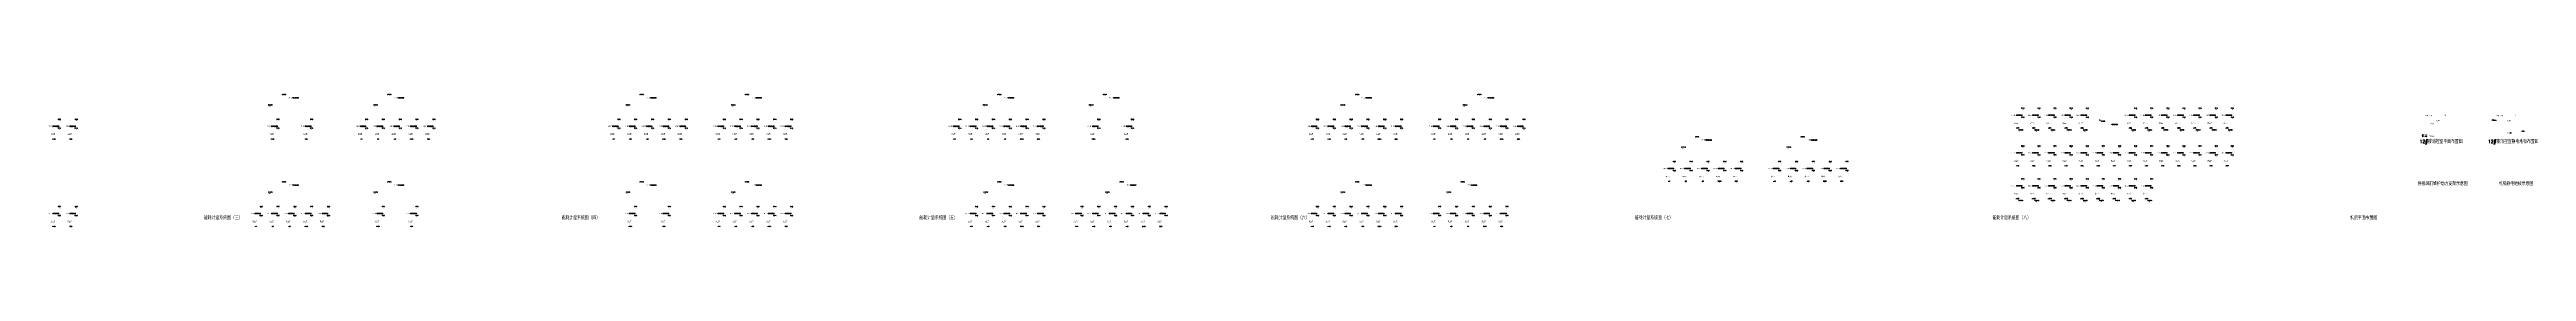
# Model space of a CAD drawing. Extents: x 2114868 to 5528286, y 1846921 to 2016792.
# Drawn here: x 4679617 to 5528286, y 1849002 to 1894577 of the extents above; entities that cross this region are included whole.
import ezdxf
from ezdxf.enums import TextEntityAlignment as Align

# ---------------------------------------------------------------- set-up
doc = ezdxf.new("R2010")
doc.units = 0
doc.header["$LTSCALE"] = 1000
doc.header["$MEASUREMENT"] = 0
for name, color, linetype in [('PUB_TITLE', 4, 'Continuous'), ('TEL_LEAD', 3, 'Continuous'), ('文字', 165, 'Continuous'), ('电气系统图', 7, 'Continuous')]:
    doc.layers.add(name, color=color, linetype=linetype)
doc.styles.add('_HZTXT', font='SIMPLEX', dxfattribs={"width": 0.8, "bigfont": 'HZTXT'})
doc.styles.add('_TEL_DIM', font='SIMPLEX', dxfattribs={"width": 0.8, "height": 3.5, "bigfont": 'HZTXT'})
doc.styles.add('HZTXT', font='SIMPLEX.shx', dxfattribs={"width": 0.8, "height": 2500, "bigfont": 'HZTXT.shx'})

msp = doc.modelspace()

# ---------------------------------------------------------------- texts
at = {"layer": 'PUB_TITLE', "color": 1, "style": 'HZTXT', "width": 0.8}
msp.add_text('操作台', height=406.2, dxfattribs=at).set_placement((5495285, 1884161))
at = {"layer": 'PUB_TITLE', "style": 'HZTXT', "width": 0.8}
for s, height, p in [('12#楼消控室平面布置图', 1218.75, (5491705, 1877703)), ('12#楼消控室静电地板布置图', 1218.75, (5515093, 1877703)), ('拼接屏前维护动力支架示意图', 1218.75, (5491011, 1863224)), ('机房静电地板示意图', 1218.8, (5518766, 1863224)), ('能耗计量系统图（三）', 1218.8, (4732534, 1851473)), ('能耗计量系统图（四）', 1218.8, (4855098, 1851473)), ('能耗计量系统图（五）', 1218.8, (4977663, 1851473)), ('能耗计量系统图（六）', 1218.8, (5098144, 1851473)), ('能耗计量系统图（七）', 1218.8, (5222792, 1851473)), ('能耗计量系统图（八）', 1218.8, (5345356, 1851473)), ('机房平面布置图', 1218.8, (5467921, 1851473))]:
    msp.add_text(s, height=height, dxfattribs=at).set_placement(p)
at = {"layer": 'TEL_LEAD', "color": 7, "style": '_TEL_DIM'}
for s, height, width, p in [('静电地板', 200, 0.8, (5516461, 1885793)), ('600*600*200', 200, 0.64, (5516461, 1885513)), ('46', 350, 0.64, (5492515, 1880415)), ('12', 350, 0.64, (5492515, 1879925)), ('台（', 350, 0.8, (5492891, 1879925)), ('寸拼接屏', 350, 0.8, (5492941, 1880415)), ('4*3', 350, 0.64, (5493451, 1879925)), ('），电视墙安装', 350, 0.8, (5494048, 1879925)), ('接地紫铜排', 200, 0.8, (5521769, 1881168)), ('40*4', 200, 0.64, (5522569, 1881168)), ('接地线BVR25', 200, 0.8, (5526113, 1881730))]:
    msp.add_text(s, height=height, dxfattribs=dict(at, width=width)).set_placement(p)
at = {"layer": '文字', "color": 7, "linetype": 'Continuous', "style": '_HZTXT', "width": 0.8}
for s, p in [('强电', (5493598, 1886964)), ('水井', (5499947, 1887139)), ('强电', (5517931, 1886964)), ('水井', (5524281, 1887139))]:
    msp.add_text(s, height=400, dxfattribs=at).set_placement(p)
for s, rotation, p in [('弱电', 359.951478, (5495092, 1886947)), ('消控室', 359.999667, (5497232, 1885110)), ('弱电', 359.951478, (5519425, 1886947)), ('消控室', 359.999667, (5521565, 1885110))]:
    msp.add_text(s, height=400, rotation=rotation, dxfattribs=at).set_placement(p)
at = {"layer": '电气系统图', "style": '_TEL_DIM', "width": 0.6}
for s, p in [('UTP4CAT6', (4759306, 1894307)), ('UTP4CAT6', (4795410, 1894307)), ('UTP4CAT6', (4881871, 1894307)), ('UTP4CAT6', (4917975, 1894307)), ('UTP4CAT6', (5004435, 1894307)), ('UTP4CAT6', (5040539, 1894307)), ('UTP4CAT6', (5127000, 1894307)), ('UTP4CAT6', (5168871, 1894307)), ('BV*1.5', (4682540, 1885809)), ('（余同）', (4682573, 1885380)), ('BV*1.5', (4688308, 1885809)), ('（余同）', (4688341, 1885380)), ('RVVP4*1.0', (4754556, 1890745)), ('（余同）', (4754589, 1890316)), ('BV*1.5', (4757465, 1885809)), ('（余同）', (4757498, 1885380)), ('BV*1.5', (4769000, 1885809)), ('（余同）', (4769034, 1885380)), ('BV*1.5', (4787801, 1885809)), ('（余同）', (4787834, 1885380)), ('RVVP4*1.0', (4790659, 1890745)), ('（余同）', (4790693, 1890316)), ('BV*1.5', (4793569, 1885809)), ('（余同）', (4793602, 1885380)), ('BV*1.5', (4799337, 1885809)), ('（余同）', (4799370, 1885380)), ('BV*1.5', (4805104, 1885809)), ('（余同）', (4805138, 1885380)), ('BV*1.5', (4810872, 1885809)), ('（余同）', (4810906, 1885380)), ('BV*1.5', (4874262, 1885809)), ('（余同）', (4874295, 1885380)), ('RVVP4*1.0', (4877120, 1890745)), ('（余同）', (4877154, 1890316)), ('BV*1.5', (4880029, 1885809)), ('（余同）', (4880063, 1885380)), ('BV*1.5', (4885797, 1885809)), ('（余同）', (4885831, 1885380)), ('BV*1.5', (4891565, 1885809)), ('（余同）', (4891598, 1885380)), ('BV*1.5', (4897333, 1885809)), ('（余同）', (4897366, 1885380)), ('BV*1.5', (4910366, 1885809)), ('（余同）', (4910399, 1885380)), ('RVVP4*1.0', (4913224, 1890745)), ('（余同）', (4913257, 1890316)), ('BV*1.5', (4916133, 1885809)), ('（余同）', (4916167, 1885380)), ('BV*1.5', (4921901, 1885809)), ('（余同）', (4921935, 1885380)), ('BV*1.5', (4927669, 1885809)), ('（余同）', (4927702, 1885380)), ('BV*1.5', (4933437, 1885809)), ('（余同）', (4933470, 1885380)), ('BV*1.5', (4991058, 1885809)), ('（余同）', (4991092, 1885380)), ('BV*1.5', (4996826, 1885809)), ('（余同）', (4996860, 1885380)), ('RVVP4*1.0', (4999486, 1890745)), ('（余同）', (4999520, 1890316)), ('BV*1.5', (5002594, 1885809)), ('（余同）', (5002627, 1885380)), ('BV*1.5', (5008362, 1885809)), ('（余同）', (5008395, 1885380)), ('BV*1.5', (5014130, 1885809)), ('（余同）', (5014163, 1885380)), ('BV*1.5', (5019897, 1885809)), ('（余同）', (5019931, 1885380)), ('RVVP4*1.0', (5035789, 1890745)), ('（余同）', (5035822, 1890316)), ('BV*1.5', (5038698, 1885809)), ('（余同）', (5038731, 1885380)), ('BV*1.5', (5050234, 1885809)), ('（余同）', (5050267, 1885380)), ('BV*1.5', (5113623, 1885809)), ('（余同）', (5113656, 1885380)), ('BV*1.5', (5119391, 1885809)), ('（余同）', (5119424, 1885380)), ('RVVP4*1.0', (5122051, 1890745)), ('（余同）', (5122084, 1890316)), ('BV*1.5', (5125159, 1885809)), ('（余同）', (5125192, 1885380)), ('BV*1.5', (5130926, 1885809)), ('（余同）', (5130960, 1885380)), ('BV*1.5', (5136694, 1885809)), ('（余同）', (5136728, 1885380)), ('BV*1.5', (5142462, 1885809)), ('（余同）', (5142495, 1885380)), ('BV*1.5', (5155494, 1885809)), ('（余同）', (5155528, 1885380)), ('BV*1.5', (5161262, 1885809)), ('（余同）', (5161296, 1885380)), ('RVVP4*1.0', (5163922, 1890745)), ('（余同）', (5163956, 1890316)), ('BV*1.5', (5167030, 1885809)), ('（余同）', (5167063, 1885380)), ('BV*1.5', (5172798, 1885809)), ('（余同）', (5172831, 1885380)), ('BV*1.5', (5178566, 1885809)), ('（余同）', (5178599, 1885380)), ('BV*1.5', (5184333, 1885809)), ('（余同）', (5184367, 1885380)), ('BV*1.5', (5355284, 1886573)), ('BV*1.5', (5355289, 1889626)), ('（余同）', (5355317, 1886144)), ('（余同）', (5355322, 1889197)), ('BV*1.5', (5360805, 1886573)), ('BV*1.5', (5360810, 1889626)), ('（余同）', (5360838, 1886144)), ('（余同）', (5360844, 1889197)), ('BV*1.5', (5366326, 1886573)), ('BV*1.5', (5366332, 1889626)), ('（余同）', (5366360, 1886144)), ('（余同）', (5366365, 1889197)), ('BV*1.5', (5371847, 1886573)), ('BV*1.5', (5371853, 1889626)), ('（余同）', (5371881, 1886144)), ('（余同）', (5371886, 1889197)), ('BV*1.5', (5377369, 1886573)), ('BV*1.5', (5377374, 1889626)), ('（余同）', (5377402, 1886144)), ('（余同）', (5377408, 1889197)), ('*5', (5381954, 1885528)), ('UTP4CAT6', (5382578, 1885151)), ('BV*1.5', (5393933, 1886573)), ('BV*1.5', (5393938, 1889626)), ('（余同）', (5393966, 1886144)), ('（余同）', (5393971, 1889197)), ('BV*1.5', (5399454, 1886573)), ('BV*1.5', (5399459, 1889626)), ('（余同）', (5399487, 1886144)), ('（余同）', (5399493, 1889197)), ('BV*1.5', (5404975, 1886573)), ('BV*1.5', (5404980, 1889626)), ('（余同）', (5405008, 1886144)), ('（余同）', (5405014, 1889197)), ('BV*1.5', (5410496, 1886573)), ('BV*1.5', (5410502, 1889626)), ('（余同）', (5410530, 1886144)), ('（余同）', (5410535, 1889197)), ('BV*1.5', (5416018, 1886573)), ('BV*1.5', (5416023, 1889626)), ('（余同）', (5416051, 1886144)), ('（余同）', (5416056, 1889197)), ('BV*1.5', (5421539, 1886573)), ('BV*1.5', (5421544, 1889626)), ('（余同）', (5421572, 1886144)), ('（余同）', (5421578, 1889197)), ('BV*1.5', (5427060, 1886573)), ('BV*1.5', (5427065, 1889626)), ('（余同）', (5427094, 1886144)), ('（余同）', (5427099, 1889197)), ('BV*1.5', (4682534, 1882756)), ('（余同）', (4682568, 1882327)), ('BV*1.5', (4688302, 1882756)), ('（余同）', (4688336, 1882327)), ('BV*1.5', (4757459, 1882756)), ('（余同）', (4757493, 1882327)), ('BV*1.5', (4768995, 1882756)), ('（余同）', (4769029, 1882327)), ('BV*1.5', (4787796, 1882756)), ('（余同）', (4787829, 1882327)), ('BV*1.5', (4793563, 1882756)), ('（余同）', (4793597, 1882327)), ('BV*1.5', (4799331, 1882756)), ('（余同）', (4799365, 1882327)), ('BV*1.5', (4805099, 1882756)), ('（余同）', (4805132, 1882327)), ('BV*1.5', (4810867, 1882756)), ('（余同）', (4810900, 1882327)), ('BV*1.5', (4874256, 1882756)), ('（余同）', (4874290, 1882327)), ('BV*1.5', (4880024, 1882756)), ('（余同）', (4880057, 1882327)), ('BV*1.5', (4885792, 1882756)), ('（余同）', (4885825, 1882327)), ('BV*1.5', (4891560, 1882756)), ('（余同）', (4891593, 1882327)), ('BV*1.5', (4897327, 1882756)), ('（余同）', (4897361, 1882327)), ('BV*1.5', (4910360, 1882756)), ('（余同）', (4910394, 1882327)), ('BV*1.5', (4916128, 1882756)), ('（余同）', (4916161, 1882327)), ('BV*1.5', (4921896, 1882756)), ('（余同）', (4921929, 1882327)), ('BV*1.5', (4927664, 1882756)), ('（余同）', (4927697, 1882327)), ('BV*1.5', (4933431, 1882756)), ('（余同）', (4933465, 1882327)), ('BV*1.5', (4991053, 1882756)), ('（余同）', (4991086, 1882327)), ('BV*1.5', (4996821, 1882756)), ('（余同）', (4996854, 1882327)), ('BV*1.5', (5002589, 1882756)), ('（余同）', (5002622, 1882327)), ('BV*1.5', (5008356, 1882756)), ('（余同）', (5008390, 1882327)), ('BV*1.5', (5014124, 1882756)), ('（余同）', (5014158, 1882327)), ('BV*1.5', (5019892, 1882756)), ('（余同）', (5019925, 1882327)), ('BV*1.5', (5038693, 1882756)), ('（余同）', (5038726, 1882327)), ('BV*1.5', (5050228, 1882756)), ('（余同）', (5050262, 1882327)), ('BV*1.5', (5113618, 1882756)), ('（余同）', (5113651, 1882327)), ('BV*1.5', (5119385, 1882756)), ('（余同）', (5119419, 1882327)), ('BV*1.5', (5125153, 1882756)), ('（余同）', (5125187, 1882327)), ('BV*1.5', (5130921, 1882756)), ('（余同）', (5130954, 1882327)), ('BV*1.5', (5136689, 1882756)), ('（余同）', (5136722, 1882327)), ('BV*1.5', (5142457, 1882756)), ('（余同）', (5142490, 1882327)), ('BV*1.5', (5155489, 1882756)), ('（余同）', (5155522, 1882327)), ('BV*1.5', (5161257, 1882756)), ('（余同）', (5161290, 1882327)), ('BV*1.5', (5167025, 1882756)), ('（余同）', (5167058, 1882327)), ('BV*1.5', (5172792, 1882756)), ('（余同）', (5172826, 1882327)), ('BV*1.5', (5178560, 1882756)), ('（余同）', (5178594, 1882327)), ('BV*1.5', (5184328, 1882756)), ('（余同）', (5184361, 1882327)), ('RVVP4*1.0', (5238737, 1876228)), ('（余同）', (5238770, 1875800)), ('UTP4CAT6', (5243487, 1879790)), ('RVVP4*1.0', (5274841, 1876228)), ('（余同）', (5274874, 1875800)), ('UTP4CAT6', (5279591, 1879790)), ('RVVP4*1.0', (5354340, 1882156)), ('（余同）', (5354373, 1881728)), ('BV*1.5', (5355289, 1876657)), ('（余同）', (5355322, 1876228)), ('RVVP4*1.0', (5359861, 1882156)), ('（余同）', (5359894, 1881728)), ('BV*1.5', (5360810, 1876657)), ('（余同）', (5360844, 1876228)), ('RVVP4*1.0', (5365382, 1882156)), ('（余同）', (5365416, 1881728)), ('BV*1.5', (5366332, 1876657)), ('（余同）', (5366365, 1876228)), ('RVVP4*1.0', (5370903, 1882156)), ('（余同）', (5370937, 1881728)), ('BV*1.5', (5371853, 1876657)), ('（余同）', (5371886, 1876228)), ('RVVP4*1.0', (5376425, 1882156)), ('（余同）', (5376458, 1881728)), ('BV*1.5', (5377374, 1876657)), ('（余同）', (5377408, 1876228)), ('BV*1.5', (5382895, 1876657)), ('（余同）', (5382929, 1876228)), ('BV*1.5', (5388417, 1876657)), ('（余同）', (5388450, 1876228)), ('RVVP4*1.0', (5392988, 1882156)), ('（余同）', (5393022, 1881728)), ('BV*1.5', (5393938, 1876657)), ('（余同）', (5393971, 1876228)), ('RVVP4*1.0', (5398510, 1882156)), ('（余同）', (5398543, 1881728)), ('BV*1.5', (5399459, 1876657)), ('（余同）', (5399493, 1876228)), ('RVVP4*1.0', (5404031, 1882156)), ('（余同）', (5404064, 1881728)), ('BV*1.5', (5404980, 1876657)), ('（余同）', (5405014, 1876228)), ('RVVP4*1.0', (5409552, 1882156)), ('（余同）', (5409586, 1881728)), ('BV*1.5', (5410502, 1876657)), ('（余同）', (5410535, 1876228)), ('RVVP4*1.0', (5415073, 1882156)), ('（余同）', (5415107, 1881728)), ('BV*1.5', (5416023, 1876657)), ('（余同）', (5416056, 1876228)), ('RVVP4*1.0', (5420595, 1882156)), ('（余同）', (5420628, 1881728)), ('BV*1.5', (5421544, 1876657)), ('（余同）', (5421578, 1876228)), ('RVVP4*1.0', (5426116, 1882156)), ('（余同）', (5426149, 1881728)), ('BV*1.5', (5427065, 1876657)), ('（余同）', (5427099, 1876228)), ('BV*1.5', (5235873, 1868239)), ('BV*1.5', (5235878, 1871292)), ('（余同）', (5235906, 1867811)), ('（余同）', (5235912, 1870863)), ('BV*1.5', (5241641, 1868239)), ('BV*1.5', (5241646, 1871292)), ('（余同）', (5241674, 1867811)), ('（余同）', (5241679, 1870863)), ('BV*1.5', (5247408, 1868239)), ('BV*1.5', (5247414, 1871292)), ('（余同）', (5247442, 1867811)), ('（余同）', (5247447, 1870863)), ('BV*1.5', (5253176, 1868239)), ('BV*1.5', (5253182, 1871292)), ('（余同）', (5253210, 1867811)), ('（余同）', (5253215, 1870863)), ('BV*1.5', (5258944, 1868239)), ('BV*1.5', (5258949, 1871292)), ('（余同）', (5258977, 1867811)), ('（余同）', (5258983, 1870863)), ('BV*1.5', (5271977, 1868239)), ('BV*1.5', (5271982, 1871292)), ('（余同）', (5272010, 1867811)), ('（余同）', (5272015, 1870863)), ('BV*1.5', (5277744, 1868239)), ('BV*1.5', (5277750, 1871292)), ('（余同）', (5277778, 1867811)), ('（余同）', (5277783, 1870863)), ('BV*1.5', (5283512, 1868239)), ('BV*1.5', (5283518, 1871292)), ('（余同）', (5283546, 1867811)), ('（余同）', (5283551, 1870863)), ('BV*1.5', (5289280, 1868239)), ('BV*1.5', (5289285, 1871292)), ('（余同）', (5289314, 1867811)), ('（余同）', (5289319, 1870863)), ('BV*1.5', (5295048, 1868239)), ('BV*1.5', (5295053, 1871292)), ('（余同）', (5295081, 1867811)), ('（余同）', (5295087, 1870863)), ('BV*1.5', (5355284, 1873604)), ('（余同）', (5355317, 1873176)), ('BV*1.5', (5360805, 1873604)), ('（余同）', (5360838, 1873176)), ('BV*1.5', (5366326, 1873604)), ('（余同）', (5366360, 1873176)), ('BV*1.5', (5371847, 1873604)), ('（余同）', (5371881, 1873176)), ('BV*1.5', (5377369, 1873604)), ('（余同）', (5377402, 1873176)), ('BV*1.5', (5382890, 1873604)), ('（余同）', (5382923, 1873176)), ('BV*1.5', (5388411, 1873604)), ('（余同）', (5388445, 1873176)), ('BV*1.5', (5393933, 1873604)), ('（余同）', (5393966, 1873176)), ('BV*1.5', (5399454, 1873604)), ('（余同）', (5399487, 1873176)), ('BV*1.5', (5404975, 1873604)), ('（余同）', (5405008, 1873176)), ('BV*1.5', (5410496, 1873604)), ('（余同）', (5410530, 1873176)), ('BV*1.5', (5416018, 1873604)), ('（余同）', (5416051, 1873176)), ('BV*1.5', (5421539, 1873604)), ('（余同）', (5421572, 1873176)), ('BV*1.5', (5427060, 1873604)), ('（余同）', (5427094, 1873176)), ('RVVP4*1.0', (4754556, 1860745)), ('（余同）', (4754589, 1860316)), ('UTP4CAT6', (4759306, 1864307)), ('RVVP4*1.0', (4790659, 1860745)), ('（余同）', (4790693, 1860316)), ('UTP4CAT6', (4795410, 1864307)), ('RVVP4*1.0', (4877120, 1860745)), ('（余同）', (4877154, 1860316)), ('UTP4CAT6', (4881871, 1864307)), ('RVVP4*1.0', (4913224, 1860745)), ('（余同）', (4913257, 1860316)), ('UTP4CAT6', (4917975, 1864307)), ('RVVP4*1.0', (4999685, 1860745)), ('（余同）', (4999718, 1860316)), ('UTP4CAT6', (5004435, 1864307)), ('RVVP4*1.0', (5041358, 1860745)), ('（余同）', (5041391, 1860316)), ('UTP4CAT6', (5046307, 1864307)), ('RVVP4*1.0', (5122051, 1860745)), ('（余同）', (5122084, 1860316)), ('UTP4CAT6', (5127000, 1864307)), ('RVVP4*1.0', (5158353, 1860745)), ('（余同）', (5158387, 1860316)), ('UTP4CAT6', (5163104, 1864307)), ('BV*1.5', (5355284, 1862300)), ('BV*1.5', (5355289, 1865353)), ('（余同）', (5355317, 1861871)), ('（余同）', (5355322, 1864924)), ('BV*1.5', (5360805, 1862300)), ('BV*1.5', (5360810, 1865353)), ('（余同）', (5360838, 1861871)), ('（余同）', (5360844, 1864924)), ('BV*1.5', (5366326, 1862300)), ('BV*1.5', (5366332, 1865353)), ('（余同）', (5366360, 1861871)), ('（余同）', (5366365, 1864924)), ('BV*1.5', (5371847, 1862300)), ('BV*1.5', (5371853, 1865353)), ('（余同）', (5371881, 1861871)), ('（余同）', (5371886, 1864924)), ('BV*1.5', (5377369, 1862300)), ('BV*1.5', (5377374, 1865353)), ('（余同）', (5377402, 1861871)), ('（余同）', (5377408, 1864924)), ('BV*1.5', (5382890, 1862300)), ('BV*1.5', (5382895, 1865353)), ('（余同）', (5382923, 1861871)), ('（余同）', (5382929, 1864924)), ('BV*1.5', (5388411, 1862300)), ('BV*1.5', (5388417, 1865353)), ('（余同）', (5388445, 1861871)), ('（余同）', (5388450, 1864924)), ('BV*1.5', (5393933, 1862300)), ('BV*1.5', (5393938, 1865353)), ('（余同）', (5393966, 1861871)), ('（余同）', (5393971, 1864924)), ('BV*1.5', (5399454, 1862300)), ('BV*1.5', (5399459, 1865353)), ('（余同）', (5399487, 1861871)), ('（余同）', (5399493, 1864924)), ('BV*1.5', (4682534, 1852756)), ('BV*1.5', (4682540, 1855809)), ('（余同）', (4682568, 1852327)), ('（余同）', (4682573, 1855380)), ('BV*1.5', (4688302, 1852756)), ('BV*1.5', (4688308, 1855809)), ('（余同）', (4688336, 1852327)), ('（余同）', (4688341, 1855380)), ('BV*1.5', (4751692, 1852756)), ('BV*1.5', (4751697, 1855809)), ('（余同）', (4751725, 1852327)), ('（余同）', (4751730, 1855380)), ('BV*1.5', (4757459, 1852756)), ('BV*1.5', (4757465, 1855809)), ('（余同）', (4757493, 1852327)), ('（余同）', (4757498, 1855380)), ('BV*1.5', (4763227, 1852756)), ('BV*1.5', (4763233, 1855809)), ('（余同）', (4763261, 1852327)), ('（余同）', (4763266, 1855380)), ('BV*1.5', (4768995, 1852756)), ('BV*1.5', (4769000, 1855809)), ('（余同）', (4769029, 1852327)), ('（余同）', (4769034, 1855380)), ('BV*1.5', (4774763, 1852756)), ('BV*1.5', (4774768, 1855809)), ('（余同）', (4774796, 1852327)), ('（余同）', (4774802, 1855380)), ('BV*1.5', (4793563, 1852756)), ('BV*1.5', (4793569, 1855809)), ('（余同）', (4793597, 1852327)), ('（余同）', (4793602, 1855380)), ('BV*1.5', (4805099, 1852756)), ('BV*1.5', (4805104, 1855809)), ('（余同）', (4805132, 1852327)), ('（余同）', (4805138, 1855380)), ('BV*1.5', (4880024, 1852756)), ('BV*1.5', (4880029, 1855809)), ('（余同）', (4880057, 1852327)), ('（余同）', (4880063, 1855380)), ('BV*1.5', (4891560, 1852756)), ('BV*1.5', (4891565, 1855809)), ('（余同）', (4891593, 1852327)), ('（余同）', (4891598, 1855380)), ('BV*1.5', (4910360, 1852756)), ('BV*1.5', (4910366, 1855809)), ('（余同）', (4910394, 1852327)), ('（余同）', (4910399, 1855380)), ('BV*1.5', (4916128, 1852756)), ('BV*1.5', (4916133, 1855809)), ('（余同）', (4916161, 1852327)), ('（余同）', (4916167, 1855380)), ('BV*1.5', (4921896, 1852756)), ('BV*1.5', (4921901, 1855809)), ('（余同）', (4921929, 1852327)), ('（余同）', (4921935, 1855380)), ('BV*1.5', (4927664, 1852756)), ('BV*1.5', (4927669, 1855809)), ('（余同）', (4927697, 1852327)), ('（余同）', (4927702, 1855380)), ('BV*1.5', (4933431, 1852756)), ('BV*1.5', (4933437, 1855809)), ('（余同）', (4933465, 1852327)), ('（余同）', (4933470, 1855380)), ('BV*1.5', (4996821, 1852756)), ('BV*1.5', (4996826, 1855809)), ('（余同）', (4996854, 1852327)), ('（余同）', (4996860, 1855380)), ('BV*1.5', (5002589, 1852756)), ('BV*1.5', (5002594, 1855809)), ('（余同）', (5002622, 1852327)), ('（余同）', (5002627, 1855380)), ('BV*1.5', (5008356, 1852756)), ('BV*1.5', (5008362, 1855809)), ('（余同）', (5008390, 1852327)), ('（余同）', (5008395, 1855380)), ('BV*1.5', (5014124, 1852756)), ('BV*1.5', (5014130, 1855809)), ('（余同）', (5014158, 1852327)), ('（余同）', (5014163, 1855380)), ('BV*1.5', (5019892, 1852756)), ('BV*1.5', (5019897, 1855809)), ('（余同）', (5019925, 1852327)), ('（余同）', (5019931, 1855380)), ('BV*1.5', (5032924, 1852756)), ('BV*1.5', (5032930, 1855809)), ('（余同）', (5032958, 1852327)), ('（余同）', (5032963, 1855380)), ('BV*1.5', (5038692, 1852756)), ('BV*1.5', (5038698, 1855809)), ('（余同）', (5038726, 1852327)), ('（余同）', (5038731, 1855380)), ('BV*1.5', (5044460, 1852756)), ('BV*1.5', (5044465, 1855809)), ('（余同）', (5044493, 1852327)), ('（余同）', (5044499, 1855380)), ('BV*1.5', (5050228, 1852756)), ('BV*1.5', (5050233, 1855809)), ('（余同）', (5050261, 1852327)), ('（余同）', (5050267, 1855380)), ('BV*1.5', (5055996, 1852756)), ('BV*1.5', (5056001, 1855809)), ('（余同）', (5056029, 1852327)), ('（余同）', (5056034, 1855380)), ('BV*1.5', (5061763, 1852756)), ('BV*1.5', (5061769, 1855809)), ('（余同）', (5061797, 1852327)), ('（余同）', (5061802, 1855380)), ('BV*1.5', (5113618, 1852756)), ('BV*1.5', (5113623, 1855809)), ('（余同）', (5113651, 1852327)), ('（余同）', (5113656, 1855380)), ('BV*1.5', (5119385, 1852756)), ('BV*1.5', (5119391, 1855809)), ('（余同）', (5119419, 1852327)), ('（余同）', (5119424, 1855380)), ('BV*1.5', (5125153, 1852756)), ('BV*1.5', (5125159, 1855809)), ('（余同）', (5125187, 1852327)), ('（余同）', (5125192, 1855380)), ('BV*1.5', (5130921, 1852756)), ('BV*1.5', (5130926, 1855809)), ('（余同）', (5130954, 1852327)), ('（余同）', (5130960, 1855380)), ('BV*1.5', (5136689, 1852756)), ('BV*1.5', (5136694, 1855809)), ('（余同）', (5136722, 1852327)), ('（余同）', (5136728, 1855380)), ('BV*1.5', (5142457, 1852756)), ('BV*1.5', (5142462, 1855809)), ('（余同）', (5142490, 1852327)), ('（余同）', (5142495, 1855380)), ('BV*1.5', (5155489, 1852756)), ('BV*1.5', (5155495, 1855809)), ('（余同）', (5155523, 1852327)), ('（余同）', (5155528, 1855380)), ('BV*1.5', (5161257, 1852756)), ('BV*1.5', (5161262, 1855809)), ('（余同）', (5161291, 1852327)), ('（余同）', (5161296, 1855380)), ('BV*1.5', (5167025, 1852756)), ('BV*1.5', (5167030, 1855809)), ('（余同）', (5167058, 1852327)), ('（余同）', (5167064, 1855380)), ('BV*1.5', (5172793, 1852756)), ('BV*1.5', (5172798, 1855809)), ('（余同）', (5172826, 1852327)), ('（余同）', (5172831, 1855380)), ('BV*1.5', (5178561, 1852756)), ('BV*1.5', (5178566, 1855809)), ('（余同）', (5178594, 1852327)), ('（余同）', (5178599, 1855380)), ('RVVP4*1.0', (5354340, 1857883)), ('（余同）', (5354373, 1857455)), ('RVVP4*1.0', (5359861, 1857883)), ('（余同）', (5359894, 1857455)), ('RVVP4*1.0', (5365382, 1857883)), ('（余同）', (5365416, 1857455)), ('RVVP4*1.0', (5370903, 1857883)), ('（余同）', (5370937, 1857455)), ('RVVP4*1.0', (5376425, 1857883)), ('（余同）', (5376458, 1857455)), ('RVVP4*1.0', (5381946, 1857883)), ('（余同）', (5381979, 1857455)), ('RVVP4*1.0', (5387467, 1857883)), ('（余同）', (5387501, 1857455)), ('RVVP4*1.0', (5392988, 1857883)), ('（余同）', (5393022, 1857455)), ('RVVP4*1.0', (5398510, 1857883)), ('（余同）', (5398543, 1857455))]:
    msp.add_text(s, height=270, dxfattribs=at).set_placement(p)
at = {"layer": '电气系统图', "style": '_TEL_DIM', "width": 0.7}
for s, p in [('能耗计量箱400*500*200', (4763216, 1893204)), ('能耗计量箱400*500*200', (4799320, 1893204)), ('能耗计量箱400*500*200', (4885781, 1893204)), ('能耗计量箱400*500*200', (4921885, 1893204)), ('能耗计量箱400*500*200', (5008345, 1893204)), ('能耗计量箱400*500*200', (5044449, 1893204)), ('能耗计量箱400*500*200', (5130910, 1893204)), ('能耗计量箱400*500*200', (5172781, 1893204)), ('能耗计量箱（600*800*250）', (5353875, 1887231)), ('能耗计量箱（600*800*250）', (5359396, 1887231)), ('能耗计量箱（600*800*250）', (5364918, 1887231)), ('能耗计量箱（600*800*250）', (5370439, 1887231)), ('能耗计量箱（600*800*250）', (5375960, 1887231)), ('能耗计量箱400*500*200', (5386488, 1884048)), ('能耗计量箱（600*800*250）', (5392524, 1887231)), ('能耗计量箱（600*800*250）', (5398045, 1887231)), ('能耗计量箱（600*800*250）', (5403567, 1887231)), ('能耗计量箱（600*800*250）', (5409088, 1887231)), ('能耗计量箱（600*800*250）', (5414609, 1887231)), ('能耗计量箱（600*800*250）', (5420130, 1887231)), ('能耗计量箱（600*800*250）', (5425652, 1887231)), ('能耗计量箱（600*800*250）', (4681126, 1883414)), ('能耗计量箱（600*800*250）', (4686894, 1883414)), ('能耗计量箱（600*800*250）', (4756051, 1883414)), ('能耗计量箱（600*800*250）', (4767587, 1883414)), ('能耗计量箱（600*800*250）', (4786387, 1883414)), ('能耗计量箱（600*800*250）', (4792155, 1883414)), ('能耗计量箱（600*800*250）', (4797923, 1883414)), ('能耗计量箱（600*800*250）', (4803691, 1883414)), ('能耗计量箱（600*800*250）', (4809458, 1883414)), ('能耗计量箱（600*800*250）', (4872848, 1883414)), ('能耗计量箱（600*800*250）', (4878616, 1883414)), ('能耗计量箱（600*800*250）', (4884383, 1883414)), ('能耗计量箱（600*800*250）', (4890151, 1883414)), ('能耗计量箱（600*800*250）', (4895919, 1883414)), ('能耗计量箱（600*800*250）', (4908952, 1883414)), ('能耗计量箱（600*800*250）', (4914719, 1883414)), ('能耗计量箱（600*800*250）', (4920487, 1883414)), ('能耗计量箱（600*800*250）', (4926255, 1883414)), ('能耗计量箱（600*800*250）', (4932023, 1883414)), ('能耗计量箱（600*800*250）', (4989645, 1883414)), ('能耗计量箱（600*800*250）', (4995412, 1883414)), ('能耗计量箱（600*800*250）', (5001180, 1883414)), ('能耗计量箱（600*800*250）', (5006948, 1883414)), ('能耗计量箱（600*800*250）', (5012716, 1883414)), ('能耗计量箱（600*800*250）', (5018484, 1883414)), ('能耗计量箱（600*800*250）', (5037284, 1883414)), ('能耗计量箱（600*800*250）', (5048820, 1883414)), ('能耗计量箱（600*800*250）', (5112209, 1883414)), ('能耗计量箱（600*800*250）', (5117977, 1883414)), ('能耗计量箱（600*800*250）', (5123745, 1883414)), ('能耗计量箱（600*800*250）', (5129513, 1883414)), ('能耗计量箱（600*800*250）', (5135280, 1883414)), ('能耗计量箱（600*800*250）', (5141048, 1883414)), ('能耗计量箱（600*800*250）', (5154080, 1883414)), ('能耗计量箱（600*800*250）', (5159848, 1883414)), ('能耗计量箱（600*800*250）', (5165616, 1883414)), ('能耗计量箱（600*800*250）', (5171384, 1883414)), ('能耗计量箱（600*800*250）', (5177152, 1883414)), ('能耗计量箱（600*800*250）', (5182920, 1883414)), ('能耗计量箱400*500*200', (5247397, 1878687)), ('能耗计量箱400*500*200', (5283501, 1878687)), ('能耗计量箱（600*800*250）', (5234464, 1868897)), ('能耗计量箱（600*800*250）', (5240232, 1868897)), ('能耗计量箱（600*800*250）', (5246000, 1868897)), ('能耗计量箱（600*800*250）', (5251768, 1868897)), ('能耗计量箱（600*800*250）', (5257536, 1868897)), ('能耗计量箱（600*800*250）', (5270568, 1868897)), ('能耗计量箱（600*800*250）', (5276336, 1868897)), ('能耗计量箱（600*800*250）', (5282104, 1868897)), ('能耗计量箱（600*800*250）', (5287872, 1868897)), ('能耗计量箱（600*800*250）', (5293639, 1868897)), ('能耗计量箱（600*800*250）', (5353875, 1874262)), ('能耗计量箱（600*800*250）', (5359396, 1874262)), ('能耗计量箱（600*800*250）', (5364918, 1874262)), ('能耗计量箱（600*800*250）', (5370439, 1874262)), ('能耗计量箱（600*800*250）', (5375960, 1874262)), ('能耗计量箱（600*800*250）', (5381482, 1874262)), ('能耗计量箱（600*800*250）', (5387003, 1874262)), ('能耗计量箱（600*800*250）', (5392524, 1874262)), ('能耗计量箱（600*800*250）', (5398045, 1874262)), ('能耗计量箱（600*800*250）', (5403567, 1874262)), ('能耗计量箱（600*800*250）', (5409088, 1874262)), ('能耗计量箱（600*800*250）', (5414609, 1874262)), ('能耗计量箱（600*800*250）', (5420130, 1874262)), ('能耗计量箱（600*800*250）', (5425652, 1874262)), ('能耗计量箱400*500*200', (4763216, 1863204)), ('能耗计量箱400*500*200', (4799320, 1863204)), ('能耗计量箱400*500*200', (4885781, 1863204)), ('能耗计量箱400*500*200', (4921885, 1863204)), ('能耗计量箱400*500*200', (5008345, 1863204)), ('能耗计量箱400*500*200', (5050217, 1863204)), ('能耗计量箱400*500*200', (5130910, 1863204)), ('能耗计量箱400*500*200', (5167014, 1863204)), ('能耗计量箱（600*800*250）', (5353875, 1862958)), ('能耗计量箱（600*800*250）', (5359396, 1862958)), ('能耗计量箱（600*800*250）', (5364918, 1862958)), ('能耗计量箱（600*800*250）', (5370439, 1862958)), ('能耗计量箱（600*800*250）', (5375960, 1862958)), ('能耗计量箱（600*800*250）', (5381482, 1862958)), ('能耗计量箱（600*800*250）', (5387003, 1862958)), ('能耗计量箱（600*800*250）', (5392524, 1862958)), ('能耗计量箱（600*800*250）', (5398045, 1862958)), ('能耗计量箱（600*800*250）', (4681126, 1853414)), ('能耗计量箱（600*800*250）', (4686894, 1853414)), ('能耗计量箱（600*800*250）', (4750283, 1853414)), ('能耗计量箱（600*800*250）', (4756051, 1853414)), ('能耗计量箱（600*800*250）', (4761819, 1853414)), ('能耗计量箱（600*800*250）', (4767587, 1853414)), ('能耗计量箱（600*800*250）', (4773354, 1853414)), ('能耗计量箱（600*800*250）', (4792155, 1853414)), ('能耗计量箱（600*800*250）', (4803691, 1853414)), ('能耗计量箱（600*800*250）', (4878616, 1853414)), ('能耗计量箱（600*800*250）', (4890151, 1853414)), ('能耗计量箱（600*800*250）', (4908952, 1853414)), ('能耗计量箱（600*800*250）', (4914719, 1853414)), ('能耗计量箱（600*800*250）', (4920487, 1853414)), ('能耗计量箱（600*800*250）', (4926255, 1853414)), ('能耗计量箱（600*800*250）', (4932023, 1853414)), ('能耗计量箱（600*800*250）', (4995412, 1853414)), ('能耗计量箱（600*800*250）', (5001180, 1853414)), ('能耗计量箱（600*800*250）', (5006948, 1853414)), ('能耗计量箱（600*800*250）', (5012716, 1853414)), ('能耗计量箱（600*800*250）', (5018484, 1853414)), ('能耗计量箱（600*800*250）', (5031516, 1853414)), ('能耗计量箱（600*800*250）', (5037284, 1853414)), ('能耗计量箱（600*800*250）', (5043052, 1853414)), ('能耗计量箱（600*800*250）', (5048819, 1853414)), ('能耗计量箱（600*800*250）', (5054587, 1853414)), ('能耗计量箱（600*800*250）', (5060355, 1853414)), ('能耗计量箱（600*800*250）', (5112209, 1853414)), ('能耗计量箱（600*800*250）', (5117977, 1853414)), ('能耗计量箱（600*800*250）', (5123745, 1853414)), ('能耗计量箱（600*800*250）', (5129513, 1853414)), ('能耗计量箱（600*800*250）', (5135280, 1853414)), ('能耗计量箱（600*800*250）', (5141048, 1853414)), ('能耗计量箱（600*800*250）', (5154081, 1853414)), ('能耗计量箱（600*800*250）', (5159849, 1853414)), ('能耗计量箱（600*800*250）', (5165616, 1853414)), ('能耗计量箱（600*800*250）', (5171384, 1853414)), ('能耗计量箱（600*800*250）', (5177152, 1853414))]:
    msp.add_text(s, height=270, dxfattribs=at).set_placement(p, align=Align.CENTER)
at = {"layer": '电气系统图', "color": 3, "style": '_TEL_DIM', "width": 0.8}
for p in [(5352772, 1884377), (5358293, 1884377), (5363814, 1884377), (5369336, 1884377), (5374857, 1884377), (5391421, 1884377), (5396942, 1884377), (5402463, 1884377), (5407984, 1884377), (5413506, 1884377), (5419027, 1884377), (5424548, 1884377), (4680023, 1880560), (4685790, 1880560), (4754948, 1880560), (4766483, 1880560), (4785284, 1880560), (4791051, 1880560), (4796819, 1880560), (4802587, 1880560), (4808355, 1880560), (4871744, 1880560), (4877512, 1880560), (4883280, 1880560), (4889048, 1880560), (4894816, 1880560), (4907848, 1880560), (4913616, 1880560), (4919384, 1880560), (4925152, 1880560), (4930919, 1880560), (4988541, 1880560), (4994309, 1880560), (5000077, 1880560), (5005844, 1880560), (5011612, 1880560), (5017380, 1880560), (5036181, 1880560), (5047716, 1880560), (5111106, 1880560), (5116873, 1880560), (5122641, 1880560), (5128409, 1880560), (5134177, 1880560), (5139945, 1880560), (5152977, 1880560), (5158745, 1880560), (5164513, 1880560), (5170280, 1880560), (5176048, 1880560), (5181816, 1880560), (5352772, 1871409), (5358293, 1871409), (5363814, 1871409), (5369336, 1871409), (5374857, 1871409), (5380378, 1871409), (5385899, 1871409), (5391421, 1871409), (5396942, 1871409), (5402463, 1871409), (5407984, 1871409), (5413506, 1871409), (5419027, 1871409), (5424548, 1871409), (5233361, 1866044), (5239129, 1866044), (5244896, 1866044), (5250664, 1866044), (5256432, 1866044), (5269465, 1866044), (5275233, 1866044), (5281000, 1866044), (5286768, 1866044), (5292536, 1866044), (5352772, 1860104), (5358293, 1860104), (5363814, 1860104), (5369336, 1860104), (5374857, 1860104), (5380378, 1860104), (5385899, 1860104), (5391421, 1860104), (5396942, 1860104), (4680023, 1850560), (4685790, 1850560), (4749180, 1850560), (4754948, 1850560), (4760715, 1850560), (4766483, 1850560), (4772251, 1850560), (4791051, 1850560), (4802587, 1850560), (4877512, 1850560), (4889048, 1850560), (4907848, 1850560), (4913616, 1850560), (4919384, 1850560), (4925152, 1850560), (4930919, 1850560), (4994309, 1850560), (5000077, 1850560), (5005844, 1850560), (5011612, 1850560), (5017380, 1850560), (5030412, 1850560), (5036180, 1850560), (5041948, 1850560), (5047716, 1850560), (5053484, 1850560), (5059252, 1850560), (5111106, 1850560), (5116873, 1850560), (5122641, 1850560), (5128409, 1850560), (5134177, 1850560), (5139945, 1850560), (5152977, 1850560), (5158745, 1850560), (5164513, 1850560), (5170281, 1850560), (5176049, 1850560)]:
    msp.add_text('数显表', height=450, dxfattribs=at).set_placement(p)
at = {"layer": '电气系统图', "color": 1, "style": '_TEL_DIM', "width": 0.7}
for s, p in [('17XDTK', (4681126, 1879002)), ('17DTK', (4686894, 1879002)), ('17XDTK', (4756051, 1879002)), ('17DTK', (4767587, 1879002)), ('-AP', (4786387, 1879002)), ('-BP', (4792155, 1879002)), ('-CP', (4797923, 1879002)), ('17XDTK', (4803691, 1879002)), ('17DTK', (4809458, 1879002)), ('-1AP', (4872848, 1879002)), ('-1BP', (4878616, 1879002)), ('-1CP', (4884383, 1879002)), ('17XDTK', (4890151, 1879002)), ('17DTK', (4895919, 1879002)), ('-1AP', (4908952, 1879002)), ('-1BP', (4914719, 1879002)), ('-1CP', (4920487, 1879002)), ('17XDTK', (4926255, 1879002)), ('17DTK', (4932023, 1879002)), ('-AP1', (4989645, 1879002)), ('-AP2', (4995412, 1879002)), ('-BP', (5001180, 1879002)), ('-CP', (5006948, 1879002)), ('27XDTK', (5012716, 1879002)), ('27DTK', (5018484, 1879002)), ('17XDTK', (5037284, 1879002)), ('17DTK', (5048820, 1879002)), ('-1AP1', (5112209, 1879002)), ('-1AP2', (5117977, 1879002)), ('-1BP', (5123745, 1879002)), ('-1CP', (5129513, 1879002)), ('25XDTK', (5135280, 1879002)), ('25DTK', (5141048, 1879002)), ('-AP1', (5154080, 1879002)), ('-AP2', (5159848, 1879002)), ('-BP', (5165616, 1879002)), ('-CP', (5171384, 1879002)), ('27XDTK', (5177152, 1879002)), ('27DTK', (5182920, 1879002)), ('-1AP1', (5353875, 1882819)), ('-1BP1', (5359396, 1882819)), ('-1CP1', (5364918, 1882819)), ('-1AP2', (5370439, 1882819)), ('-1BP2', (5375960, 1882819)), ('-1CP2', (5392524, 1882819)), ('-1AP3', (5398045, 1882819)), ('-1BP3', (5403567, 1882819)), ('-1CP3', (5409088, 1882819)), ('-1AP4', (5414609, 1882819)), ('-1BP4', (5420130, 1882819)), ('-1CP4', (5425652, 1882819)), ('-1AP5', (5353875, 1869850)), ('-1BP5', (5359396, 1869850)), ('-1CP5', (5364918, 1869850)), ('-1AP6', (5370439, 1869850)), ('-1BP6', (5375960, 1869850)), ('-1CP6', (5381482, 1869850)), ('-1AP7', (5387003, 1869850)), ('-1BP7', (5392524, 1869850)), ('-1CP7', (5398045, 1869850)), ('-1AP8', (5403567, 1869850)), ('-1BP8', (5409088, 1869850)), ('-1CP8', (5414609, 1869850)), ('-1AP9', (5420130, 1869850)), ('-1BP9', (5425652, 1869850)), ('-AP', (5234464, 1864485)), ('-BP', (5240232, 1864485)), ('-CP', (5246000, 1864485)), ('17XDTK', (5251768, 1864485)), ('17DTK', (5257536, 1864485)), ('-1AP', (5270568, 1864485)), ('-1BP', (5276336, 1864485)), ('-1CP', (5282104, 1864485)), ('17XDTK', (5287872, 1864485)), ('17DTK', (5293639, 1864485)), ('-1CP9', (5353875, 1858546)), ('-1AP10', (5359396, 1858546)), ('-1BP10', (5364918, 1858546)), ('-1CP10', (5370439, 1858546)), ('-1XBF1', (5375960, 1858546)), ('-1XBF2', (5381482, 1858546)), ('-1SHB', (5387003, 1858546)), ('-1YSX', (5392524, 1858546)), ('-1YCX', (5398045, 1858546)), ('17XDTK', (4681126, 1849002)), ('17DTK', (4686894, 1849002)), ('-AP', (4750283, 1849002)), ('-BP', (4756051, 1849002)), ('-CP', (4761819, 1849002)), ('17XDTK', (4767587, 1849002)), ('17DTK', (4773354, 1849002)), ('17XDTK', (4792155, 1849002)), ('17DTK', (4803691, 1849002)), ('17XDTK', (4878616, 1849002)), ('17DTK', (4890151, 1849002)), ('-1AP', (4908952, 1849002)), ('-1BP', (4914719, 1849002)), ('-1CP', (4920487, 1849002)), ('17XDTK', (4926255, 1849002)), ('17DTK', (4932023, 1849002)), ('-1AP', (4995412, 1849002)), ('-1BP', (5001180, 1849002)), ('-1CP', (5006948, 1849002)), ('17XDTK', (5012716, 1849002)), ('17DTK', (5018484, 1849002)), ('-1AP1', (5031516, 1849002)), ('-1AP2', (5037284, 1849002)), ('-1BP', (5043052, 1849002)), ('-1CP', (5048819, 1849002)), ('23XDTK', (5054587, 1849002)), ('23DTK', (5060355, 1849002)), ('-1AP1', (5112209, 1849002)), ('-1AP2', (5117977, 1849002)), ('-1BP', (5123745, 1849002)), ('-1CP', (5129513, 1849002)), ('27XDTK', (5135280, 1849002)), ('27DTK', (5141048, 1849002)), ('-AP', (5154081, 1849002)), ('-BP', (5159849, 1849002)), ('-CP', (5165616, 1849002)), ('17XDTK', (5171384, 1849002)), ('17DTK', (5177152, 1849002))]:
    msp.add_text(s, height=270, dxfattribs=at).set_placement(p, align=Align.CENTER)

doc.saveas('drawing.dxf')
